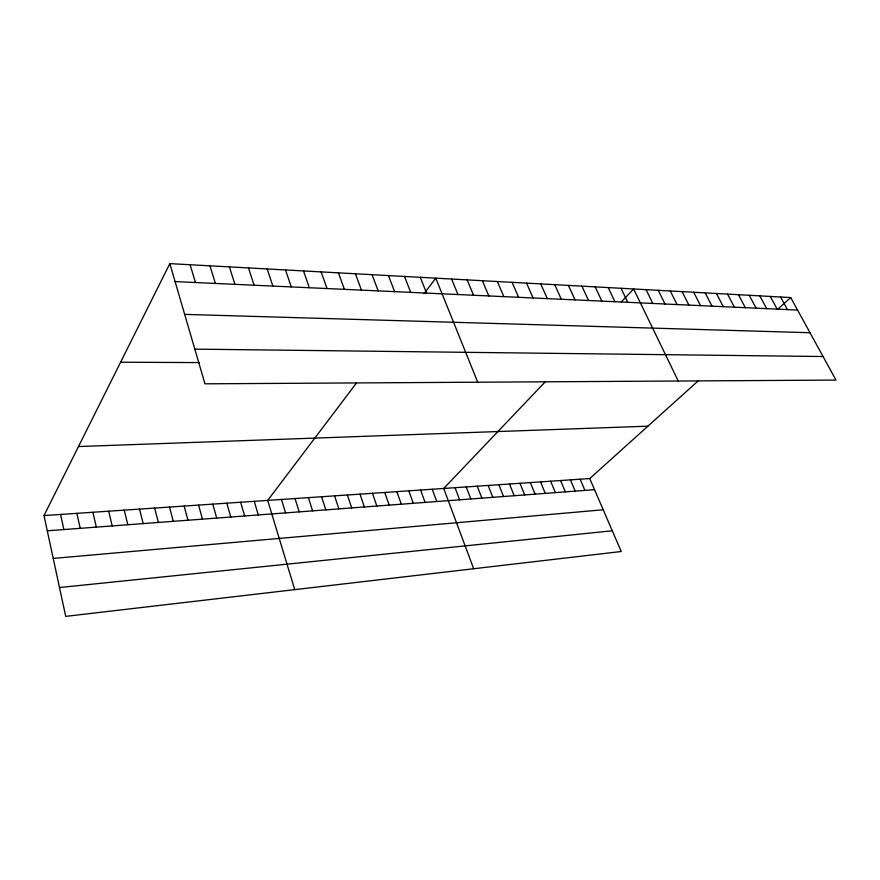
<?xml version="1.0" encoding="UTF-8"?>
<svg xmlns="http://www.w3.org/2000/svg" width="880" height="880" viewBox="0 0 880 880"><rect width="100%" height="100%" fill="white"/><g stroke="black" fill="none" stroke-linecap="round" stroke-linejoin="round"><path stroke-width="1.32" d="M44 515.581L589.743 478.555L621.236 551.518L65.714 616.374L44 515.581L169.84 263.626L790.702 297.561L836 380.083L204.963 383.823L169.84 263.626M356.301 383.24L267.685 500.401L294.745 589.644M424.017 293.7L435.776 278.157L477.719 382.206M544.995 382.085L443.718 488.466L473.671 568.755M621.258 301.994L633.644 288.97L678.249 381.018M589.743 478.555L697.895 381.15M777.832 309.155L790.702 297.561M59.499 587.532L612.282 530.783M53.229 558.437L603.207 509.762M47.278 530.805L594.539 489.676M78.485 446.545L647.889 426.184M120.604 362.208L199.485 362.593M194.821 349.129L823.075 356.532M184.668 314.38L810.007 332.728M175.098 281.6L797.577 310.068M780.571 297.011L787.435 309.606M770.286 296.439L777.139 309.133M759.836 295.878L766.689 308.66M749.232 295.295L756.085 308.176M738.474 294.701L745.316 307.681M727.54 294.107L734.382 307.175M716.441 293.502L723.272 306.669M705.177 292.886L711.986 306.152M693.726 292.259L700.535 305.635M682.088 291.621L688.886 305.096M670.263 290.972L677.05 304.557M658.262 290.323L665.027 304.007M646.052 289.652L652.806 303.446M621.038 288.288L627.748 302.302M608.212 287.584L614.911 301.719M595.177 286.869L601.854 301.114M581.911 286.143L588.566 300.509M568.425 285.406L575.058 299.893M554.708 284.658L561.308 299.266M540.749 283.899L547.316 298.617M526.537 283.118L533.082 297.968M512.083 282.326L518.595 297.308M497.365 281.523L503.844 296.637M580.14 479.204L584.925 490.391M570.427 479.864L575.201 491.128M482.394 280.709L488.829 295.944M560.582 480.535L565.345 491.865M467.137 279.873L473.528 295.251M550.627 481.206L555.368 492.613M540.54 481.899L545.27 493.372M451.605 279.026L457.952 294.536M530.321 482.592L535.04 494.142M519.981 483.285L524.678 494.923M509.509 484L514.184 495.715M420.288 277.31L426.547 293.095M498.894 484.726L503.547 496.507M488.147 485.452L492.789 497.321M404.503 276.452L410.718 292.369M477.257 486.189L481.877 498.146M388.443 275.572L394.603 291.632M466.224 486.937L470.822 498.971M455.048 487.696L459.624 499.818M372.075 274.681L378.18 290.884M355.41 273.768L361.46 290.125M432.234 489.247L436.766 501.534M420.607 490.028L425.106 502.414M338.426 272.833L344.41 289.344M408.815 490.831L413.292 503.294M321.123 271.887L327.041 288.552M396.858 491.645L401.313 504.196M384.747 492.47L389.169 505.109M303.49 270.93L309.331 287.738M372.46 493.295L376.849 506.033M285.505 269.94L291.28 286.913M360.008 494.142L364.364 506.979M347.369 495L351.703 507.925M267.168 268.939L272.877 286.066M334.565 495.869L338.855 508.893M248.479 267.916L254.1 285.208M321.563 496.749L325.82 509.872M308.385 497.64L312.609 510.862M229.405 266.882L234.938 284.339M295.02 498.553L299.2 511.874M209.957 265.815L215.402 283.437M281.446 499.477L285.593 512.897M190.102 264.726L195.459 282.524M254.254 501.314L258.313 514.943M240.636 502.238L244.651 515.977M226.82 503.184L230.791 517.011M212.806 504.13L216.722 518.067M198.583 505.098L202.455 519.145M184.151 506.077L187.968 520.234M169.499 507.067L173.272 521.334M154.638 508.079L158.356 522.456M139.546 509.102L143.209 523.6M124.223 510.136L127.831 524.755M108.669 511.192L112.211 525.932M92.873 512.27L96.36 527.12M76.835 513.359L80.256 528.33M60.544 514.459L63.899 529.562"/></g></svg>
